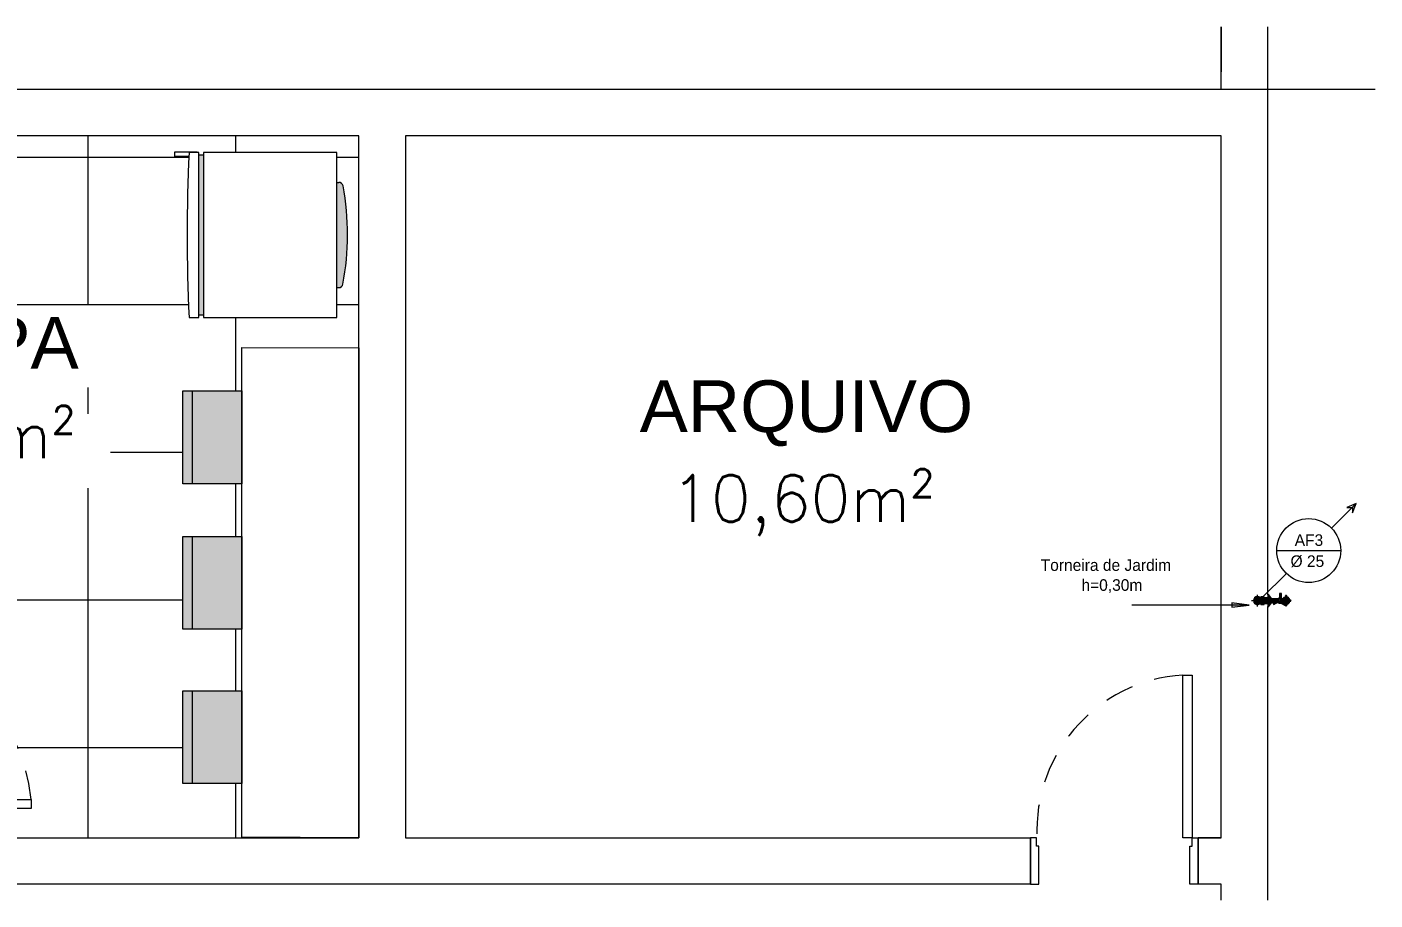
# Model space of a CAD drawing. Header units: metres. Extents: x -0.9 to 62, y -37.3 to 60.
# Drawn here: x 44.78 to 50.58, y 55.88 to 59.64 of the extents above; entities that cross this region are included whole.
import ezdxf

# ---------------------------------------------------------------- set-up
doc = ezdxf.new("R2010")
doc.units = ezdxf.units.M
doc.linetypes.add('IMPORT-HIDDEN2 _2_', pattern=[0.1875, 0.125, -0.0625])
for name, color, linetype, lineweight in [('A-ANNO-NOTE', 7, 'Continuous', 5), ('AL_HACHURA', 7, 'Continuous', 5), ('AL_WC-COZ-AS', 7, 'Continuous', 5), ('ARQ-COTA-50', 7, 'Continuous', 5), ('ARQ-hatch layout', 7, 'Continuous', 5), ('ARQ-MOB', 7, 'Continuous', 5), ('ARQ-PAR', 7, 'Continuous', 5), ('ARQ-POR', 7, 'Continuous', 5), ('ARQ-TEXTO-AMBIENTES-50', 7, 'Continuous', 5), ('ARQ-TEXTO-EQUIPO-50', 7, 'Continuous', 5), ('G-ANNO-TEXT', 7, 'Continuous', 5), ('KIRYA - PISO', 7, 'Continuous', 5), ('P-PIPE', 7, 'Continuous', 5), ('P-PIPE-CNTR', 7, 'Continuous', 5), ('P-SANR-FIXT', 7, 'Continuous', 5)]:
    doc.layers.add(name, color=color, linetype=linetype, lineweight=lineweight)
doc.layers.add('ARQ_1100_BASE_TÉRREO_GARAGEM_dwg', color=7, linetype='Continuous', lineweight=5, true_color=0x767676)
doc.styles.add('Century Gothic_2', font='GOTHIC.TTF', dxfattribs={"height": 0.05})
doc.styles.add('RomanS', font='romans__.ttf', dxfattribs={"height": 0.200498})
doc.styles.add('SansSerif', font='sanss___.ttf', dxfattribs={"height": 0.222776})
pattern_1 = [(0, (-4539.02, -1079.475), (0, 0.635), []), (90, (-4539.02, -1079.475), (-0.635, 4e-17), [])]

# ---------------------------------------------------------------- blocks, each defined once
blk = doc.blocks.new('Celite_One_Torneira de Parede para Tanque e Jardim_B5007CKCR3 - Torneira de parede - B5007CKCR3-3717693-TÉRREO - 02')
at = {"layer": 'P-SANR-FIXT', "true_color": 0xf4f4f4}
for points in [[(53.1203, 57.1468), (53.1203, 57.1968), (53.1158, 57.1968), (53.1158, 57.1468)], [(53.1211, 57.1473), (53.1284, 57.159), (53.1284, 57.1852), (53.1211, 57.1964), (53.1211, 57.1485)], [(53.175, 57.1754), (53.1748, 57.2023), (53.166, 57.2023), (53.1661, 57.1795), (53.1682, 57.1797), (53.1705, 57.1793), (53.1723, 57.1784), (53.1741, 57.1768), (53.1748, 57.1757)], [(53.1978, 57.1912), (53.1978, 57.1912), (53.1975, 57.1924), (53.1967, 57.1933), (53.1955, 57.1936), (53.195, 57.1933), (53.1958, 57.1923), (53.1961, 57.1912), (53.1968, 57.1912)], [(53.1978, 57.1875), (53.1978, 57.1912), (53.1961, 57.1912), (53.1961, 57.1875), (53.1968, 57.1875)], [(53.2087, 57.1718), (53.2087, 57.1718), (53.2087, 57.1743), (53.2107, 57.1746), (53.2099, 57.1782), (53.2064, 57.1834), (53.202, 57.1865), (53.1968, 57.1875), (53.1961, 57.1875), (53.1963, 57.1871), (53.1998, 57.1861), (53.2044, 57.1825), (53.2074, 57.1773), (53.2084, 57.1718)], [(53.1426, 57.1548), (53.1624, 57.1663), (53.1611, 57.168), (53.1606, 57.1693), (53.1602, 57.1708), (53.1601, 57.1719), (53.1606, 57.1745), (53.1611, 57.1759), (53.1381, 57.1625), (53.1425, 57.155)], [(53.168, 57.164), (53.1677, 57.1796), (53.164, 57.1786), (53.1611, 57.1754), (53.1602, 57.1714), (53.1613, 57.1677), (53.164, 57.165), (53.168, 57.164)], [(53.1628, 57.1814), (53.1633, 57.1819), (53.1632, 57.1818)], [(53.168, 57.164), (53.172, 57.1651), (53.1748, 57.1679), (53.1757, 57.1722), (53.1744, 57.1761), (53.1716, 57.1787), (53.168, 57.1796), (53.168, 57.164)], [(53.1909, 57.1505), (53.1953, 57.1584), (53.1755, 57.1695), (53.1747, 57.1677), (53.1727, 57.1655), (53.1701, 57.1643), (53.168, 57.1637), (53.1907, 57.1506)], [(53.1996, 57.1718), (53.2071, 57.1718), (53.206, 57.1773), (53.2035, 57.1815), (53.1996, 57.1846), (53.1958, 57.1861), (53.1911, 57.1861), (53.1865, 57.1842), (53.1828, 57.1806), (53.1855, 57.1803), (53.1857, 57.1805), (53.1912, 57.1803), (53.1938, 57.18), (53.1959, 57.179), (53.1979, 57.177), (53.1992, 57.1739), (53.1996, 57.172)], [(53.195, 57.1576), (53.1958, 57.1576), (53.2003, 57.1593), (53.2042, 57.1632), (53.2063, 57.1669), (53.2071, 57.1718), (53.1996, 57.1716), (53.1987, 57.1682), (53.1973, 57.1659), (53.1954, 57.1643), (53.1923, 57.1633), (53.1874, 57.1629), (53.1953, 57.1582), (53.1951, 57.1578)], [(53.1958, 57.1501), (53.1967, 57.1504), (53.1975, 57.1513), (53.1978, 57.1525), (53.1961, 57.1525), (53.1958, 57.1513), (53.195, 57.1504), (53.195, 57.1501), (53.1954, 57.1501)], [(53.1961, 57.1562), (53.1986, 57.1563), (53.202, 57.1572), (53.2072, 57.1612), (53.2101, 57.166), (53.2106, 57.1694), (53.2086, 57.1695), (53.2086, 57.1718), (53.2084, 57.1718), (53.2072, 57.1658), (53.2036, 57.1603), (53.1986, 57.1571), (53.1963, 57.1566), (53.1961, 57.1562)], [(53.1978, 57.1525), (53.1978, 57.1562), (53.1961, 57.156), (53.1961, 57.1525)], [(53.2111, 57.1743), (53.2113, 57.1746), (53.2111, 57.1746)], [(53.2143, 57.1695), (53.2153, 57.1701), (53.2159, 57.1712), (53.2159, 57.1725), (53.2153, 57.1736), (53.2143, 57.1742), (53.2131, 57.174), (53.214, 57.1731), (53.2143, 57.1718), (53.214, 57.1706), (53.2131, 57.1697), (53.2131, 57.1695), (53.2141, 57.1695)]]:
    blk.add_hatch(color=7, dxfattribs=at).paths.add_polyline_path(points)
h = blk.add_hatch(color=7, dxfattribs=at)
h.paths.add_polyline_path([(53.1207, 57.1488), (53.1205, 57.15), (53.1203, 57.1489)])
h.paths.add_polyline_path([(53.1208, 57.1519), (53.1211, 57.152), (53.1209, 57.1884), (53.1207, 57.1881), (53.1207, 57.1949), (53.1203, 57.1947), (53.1205, 57.1562), (53.1207, 57.1559), (53.1205, 57.155), (53.1203, 57.1549), (53.1205, 57.1519), (53.1206, 57.152), (53.1208, 57.152)])
h.paths.add_polyline_path([(53.1208, 57.1497), (53.1209, 57.1516), (53.1208, 57.1514), (53.1208, 57.1504)])
h = blk.add_hatch(color=7, dxfattribs=at)
h.paths.add_polyline_path([(53.1203, 57.1496), (53.1207, 57.1508), (53.1206, 57.152), (53.1203, 57.1516), (53.1203, 57.1496)])
h.paths.add_polyline_path([(53.1203, 57.153), (53.1205, 57.1536), (53.1203, 57.1533), (53.1203, 57.1531)])
h.paths.add_polyline_path([(53.1208, 57.1544), (53.1205, 57.1562), (53.1203, 57.156), (53.1205, 57.1549), (53.1208, 57.1544)])
h.paths.add_polyline_path([(53.1208, 57.1843), (53.1208, 57.1843), (53.1207, 57.1843)])
h.paths.add_polyline_path([(53.1211, 57.1863), (53.1209, 57.1931), (53.1207, 57.1929), (53.1207, 57.1881), (53.1209, 57.1879), (53.121, 57.1865)])
h = blk.add_hatch(color=7, dxfattribs=at)
h.paths.add_polyline_path([(53.1941, 57.1561), (53.1998, 57.1576), (53.204, 57.1606), (53.2072, 57.1658), (53.2084, 57.1718), (53.2072, 57.1779), (53.2039, 57.1831), (53.199, 57.1865), (53.1933, 57.1877), (53.1872, 57.1861), (53.1829, 57.183), (53.1818, 57.181), (53.183, 57.1811), (53.1835, 57.1815), (53.1868, 57.1844), (53.1911, 57.1861), (53.1959, 57.1861), (53.2003, 57.1844), (53.2039, 57.1811), (53.2063, 57.1768), (53.2069, 57.171), (53.206, 57.1663), (53.2034, 57.1621), (53.2003, 57.1593), (53.1951, 57.1576), (53.195, 57.1576), (53.1943, 57.1564)])
h.paths.add_polyline_path([(53.1828, 57.1806), (53.1826, 57.1808), (53.1826, 57.1806)])
h = blk.add_hatch(color=7, dxfattribs=at)
h.paths.add_polyline_path([(53.1932, 57.1501), (53.195, 57.1504), (53.1958, 57.1513), (53.1961, 57.1525), (53.1961, 57.1562), (53.1939, 57.1558), (53.1917, 57.1516), (53.1923, 57.1507), (53.1931, 57.1501)])
h.paths.add_polyline_path([(53.212, 57.1694), (53.2126, 57.1695), (53.2136, 57.1701), (53.2141, 57.1712), (53.2142, 57.1725), (53.2136, 57.1736), (53.2126, 57.1742), (53.2099, 57.1743), (53.2086, 57.1741), (53.2087, 57.1706), (53.2087, 57.1694), (53.2118, 57.1694)])
h.paths.add_polyline_path([(53.1961, 57.1875), (53.1958, 57.1923), (53.1955, 57.1929), (53.195, 57.1933), (53.1932, 57.1936), (53.1922, 57.1929), (53.1916, 57.1918), (53.1915, 57.1895), (53.1915, 57.1875), (53.1938, 57.1877)])
h = blk.add_hatch(color=7, dxfattribs=at)
h.paths.add_polyline_path([(53.1008, 57.1593), (53.1158, 57.1596), (53.1158, 57.1843), (53.1008, 57.1843), (53.1008, 57.1597)])
h.paths.add_polyline_path([(53.1211, 57.1593), (53.1211, 57.1595), (53.1211, 57.1595)])
h.paths.add_polyline_path([(53.1209, 57.1838), (53.1207, 57.1838), (53.1209, 57.1837)])
h = blk.add_hatch(color=7, dxfattribs=at)
h.paths.add_polyline_path([(53.1831, 57.1718), (53.1996, 57.172), (53.1987, 57.1755), (53.1977, 57.1774), (53.1956, 57.1793), (53.1924, 57.1803), (53.1894, 57.1804), (53.1849, 57.1806), (53.1854, 57.1802), (53.1756, 57.1812), (53.1751, 57.181), (53.1767, 57.1795), (53.1782, 57.1769), (53.1792, 57.1738), (53.1799, 57.1718), (53.1817, 57.1718)])
h.paths.add_polyline_path([(53.1321, 57.1718), (53.154, 57.1718), (53.1566, 57.1734), (53.1574, 57.1762), (53.1594, 57.1797), (53.1605, 57.1807), (53.1613, 57.1815), (53.1284, 57.1817), (53.1284, 57.1718)])
h.paths.add_polyline_path([(53.1766, 57.1792), (53.1761, 57.1798), (53.1763, 57.1795)])
h = blk.add_hatch(color=7, dxfattribs=at)
h.paths.add_polyline_path([(53.1384, 57.162), (53.1381, 57.1627), (53.154, 57.1718), (53.1284, 57.1718), (53.1284, 57.162), (53.1384, 57.162)])
h.paths.add_polyline_path([(53.1551, 57.1621), (53.1613, 57.1623), (53.1586, 57.1641), (53.1551, 57.1621)])
h.paths.add_polyline_path([(53.1871, 57.1631), (53.1916, 57.1633), (53.1938, 57.1637), (53.1961, 57.1649), (53.1981, 57.167), (53.1992, 57.1695), (53.1993, 57.1718), (53.1797, 57.1718), (53.1791, 57.1677), (53.187, 57.1631)])
h = blk.add_hatch(color=7, dxfattribs=at)
h.paths.add_polyline_path([(53.1778, 57.1779), (53.1756, 57.1806), (53.1758, 57.1801), (53.1776, 57.1782)])
h.paths.add_polyline_path([(53.1787, 57.1718), (53.1797, 57.1718), (53.1786, 57.1761), (53.1776, 57.1781), (53.175, 57.1806), (53.175, 57.1794), (53.1773, 57.1768), (53.1787, 57.1719)])
h.paths.add_polyline_path([(53.1565, 57.1733), (53.1579, 57.1741), (53.159, 57.1775), (53.163, 57.1812), (53.166, 57.1821), (53.1657, 57.183), (53.1638, 57.1824), (53.1611, 57.1811), (53.1597, 57.1801), (53.1578, 57.1771), (53.1568, 57.1745), (53.1566, 57.1734)])
h = blk.add_hatch(color=7, dxfattribs=at)
h.paths.add_polyline_path([(53.1786, 57.1718), (53.1786, 57.1721), (53.1772, 57.1772), (53.175, 57.1794), (53.1752, 57.1741), (53.1758, 57.1718), (53.1762, 57.1718)])
h.paths.add_polyline_path([(53.1579, 57.1741), (53.1622, 57.1769), (53.164, 57.1786), (53.166, 57.1794), (53.166, 57.182), (53.1626, 57.1811), (53.1587, 57.1772), (53.158, 57.1745)])
h.paths.add_polyline_path([(53.1748, 57.1758), (53.1737, 57.1773), (53.1747, 57.1758)])
h = blk.add_hatch(color=7, dxfattribs=at)
h.paths.add_polyline_path([(53.1615, 57.1622), (53.1593, 57.164), (53.1603, 57.1631), (53.1613, 57.1623)])
h.paths.add_polyline_path([(53.168, 57.1601), (53.1696, 57.1606), (53.1721, 57.1613), (53.172, 57.1614), (53.1711, 57.162), (53.1676, 57.1612), (53.1624, 57.1628), (53.1601, 57.165), (53.1594, 57.1644), (53.1621, 57.1619), (53.1662, 57.1605), (53.1677, 57.1603)])
h.paths.add_polyline_path([(53.1788, 57.1679), (53.1791, 57.1689), (53.1794, 57.1718), (53.1786, 57.1716), (53.178, 57.1684), (53.1787, 57.1679)])
h = blk.add_hatch(color=7, dxfattribs=at)
h.paths.add_polyline_path([(53.168, 57.1611), (53.1711, 57.162), (53.1665, 57.1644), (53.164, 57.1651), (53.1624, 57.1663), (53.1603, 57.1649), (53.1628, 57.1625), (53.1677, 57.1612)])
h.paths.add_polyline_path([(53.168, 57.164), (53.1701, 57.1643), (53.1701, 57.1645), (53.168, 57.164)])
h.paths.add_polyline_path([(53.172, 57.1651), (53.173, 57.1658), (53.1747, 57.1677), (53.1746, 57.1677), (53.1724, 57.1655)])
h.paths.add_polyline_path([(53.1748, 57.1679), (53.1758, 57.1696), (53.1778, 57.1685), (53.1786, 57.1718), (53.1758, 57.1718), (53.1749, 57.1684)])
h = blk.add_hatch(color=7, dxfattribs=at)
h.paths.add_polyline_path([(53.2069, 57.1606), (53.2087, 57.1632), (53.2084, 57.163), (53.2072, 57.1612)])
h.paths.add_polyline_path([(53.202, 57.1572), (53.2048, 57.1589), (53.203, 57.1579)])
h.paths.add_polyline_path([(53.2101, 57.1658), (53.2111, 57.1694), (53.2107, 57.1691), (53.2101, 57.166)])
h = blk.add_hatch(color=7, dxfattribs=at)
h.paths.add_polyline_path([(53.2111, 57.1743), (53.2107, 57.1764), (53.2104, 57.1763), (53.2108, 57.1743)])
h.paths.add_polyline_path([(53.2095, 57.1789), (53.2084, 57.1812), (53.2075, 57.1821), (53.2094, 57.1791)])
h.paths.add_polyline_path([(53.2069, 57.183), (53.2039, 57.1853), (53.2064, 57.1834)])
at = {"layer": 'P-SANR-FIXT'}
for p, q in [((53.1203, 57.1968), (53.1158, 57.1968)), ((53.1158, 57.1968), (53.1158, 57.1468)), ((53.1203, 57.1968), (53.1211, 57.1964)), ((53.1284, 57.1852), (53.1211, 57.1964)), ((53.166, 57.2023), (53.166, 57.1794)), ((53.175, 57.2023), (53.166, 57.2023)), ((53.175, 57.1754), (53.175, 57.2023)), ((53.1915, 57.1912), (53.1915, 57.1875)), ((53.1915, 57.1875), (53.1926, 57.1875)), ((53.1938, 57.1877), (53.1935, 57.1877)), ((53.1955, 57.1936), (53.1938, 57.1936)), ((53.1963, 57.1877), (53.1955, 57.1877)), ((53.1961, 57.1875), (53.1961, 57.1912)), ((53.1978, 57.1875), (53.1961, 57.1875)), ((53.1978, 57.1912), (53.1978, 57.1875)), ((53.1158, 57.1843), (53.1008, 57.1843)), ((53.1008, 57.1593), (53.1158, 57.1593)), ((53.1158, 57.1468), (53.1203, 57.1468)), ((53.1211, 57.1473), (53.1203, 57.1468)), ((53.1211, 57.1473), (53.1284, 57.1585)), ((53.1284, 57.1852), (53.1284, 57.1585)), ((53.1284, 57.1818), (53.1613, 57.1812)), ((53.1385, 57.1619), (53.1284, 57.1618)), ((53.1613, 57.1761), (53.1381, 57.1626)), ((53.1381, 57.1626), (53.1426, 57.1548)), ((53.1426, 57.1548), (53.1624, 57.1663)), ((53.1615, 57.1622), (53.1551, 57.1621)), ((53.1676, 57.164), (53.1909, 57.1505)), ((53.1954, 57.1583), (53.1756, 57.1698)), ((53.1909, 57.1505), (53.1954, 57.1583)), ((53.1968, 57.1863), (53.1935, 57.1863)), ((53.1938, 57.15), (53.1955, 57.15)), ((53.1948, 57.1574), (53.1968, 57.1574)), ((53.1955, 57.156), (53.1963, 57.156)), ((53.1961, 57.1562), (53.1978, 57.1562)), ((53.1961, 57.1525), (53.1961, 57.1562)), ((53.1978, 57.1562), (53.1978, 57.1525)), ((53.212, 57.1743), (53.2085, 57.1743)), ((53.2085, 57.1694), (53.212, 57.1694)), ((53.2101, 57.1666), (53.211, 57.1694)), ((53.2137, 57.1743), (53.212, 57.1743)), ((53.212, 57.1743), (53.2137, 57.1743)), ((53.212, 57.1694), (53.2137, 57.1694)), ((53.2137, 57.1694), (53.212, 57.1694))]:
    blk.add_line(p, q, dxfattribs=at)
at = {"layer": 'P-SANR-FIXT', "flags": 128}
for points in [[(53.1659, 57.1834), (53.16, 57.1803), (53.1566, 57.1745), (53.1564, 57.1732)], [(53.1593, 57.1645), (53.1633, 57.1611), (53.17, 57.1603), (53.1722, 57.1614)], [(53.1797, 57.1718), (53.1777, 57.1783), (53.175, 57.1806)], [(53.1752, 57.1809), (53.1851, 57.1808), (53.1878, 57.1806), (53.1903, 57.1805), (53.192, 57.1804)], [(53.1787, 57.1679), (53.1793, 57.1691), (53.1797, 57.1718)], [(53.2071, 57.1718), (53.2063, 57.1768), (53.2039, 57.1811), (53.2003, 57.1844), (53.1958, 57.1861), (53.1911, 57.1861), (53.1867, 57.1844), (53.1831, 57.1811), (53.1827, 57.1806)], [(53.192, 57.1633), (53.1892, 57.1631), (53.1872, 57.163)], [(53.1949, 57.1574), (53.1958, 57.1576), (53.2003, 57.1593), (53.2039, 57.1625), (53.2063, 57.1669), (53.2071, 57.1718)], [(53.202, 57.1575), (53.2035, 57.1579), (53.2059, 57.1602)], [(53.2064, 57.183), (53.2045, 57.1851), (53.2024, 57.1859)], [(53.2108, 57.1743), (53.2096, 57.1794), (53.2069, 57.1824)], [(53.2069, 57.1611), (53.209, 57.1632), (53.2098, 57.1658)]]:
    blk.add_lwpolyline(points, dxfattribs=at)
at = {"layer": 'P-SANR-FIXT'}
for start, end in [(90, 270), (270, 90)]:
    blk.add_arc((53.168, 57.1718), 0.00787, start, end, dxfattribs=at)
for centre, major_axis, start_param, end_param in [((53.1935, 57.1718), (0, 0.0159), 4.712458, 7.22615), ((53.1938, 57.1912), (0, 0.00246), 4.712389, 7.853982), ((53.1938, 57.1718), (0, 0.0159), 6.127266, 6.438972), ((53.1955, 57.1718), (0, 0.0159), 0.057577, 0.099235), ((53.1955, 57.1912), (0, 0.00246), 4.712389, 6.544985), ((53.1938, 57.1525), (0, 0.00246), 1.867493, 4.712389), ((53.1938, 57.1718), (0, 0.0159), 3.156616, 3.297379), ((53.1935, 57.1718), (0, 0.0159), 3.185059, 4.71232), ((53.1955, 57.1718), (0, 0.0159), 3.045366, 3.084002), ((53.1955, 57.1525), (0, 0.00246), 2.879793, 4.712389), ((53.1938, 57.1718), (0, 0.0159), 4.712458, 4.868306), ((53.1938, 57.1718), (0, 0.0159), 4.556472, 4.712332), ((53.2068, 57.1718), (0, 0.0055), 5.235988, 5.294737), ((53.2068, 57.1718), (0, 0.0055), 4.120599, 4.18879), ((53.212, 57.1718), (0, 0.00246), 3.141593, 6.283185), ((53.2137, 57.1718), (0, 0.00246), 5.759587, 6.283185), ((53.2137, 57.1718), (0, 0.00246), 3.141593, 3.665191), ((53.2137, 57.1718), (0, 0.00246), 3.69829, 5.726488)]:
    blk.add_ellipse(centre, major_axis=major_axis, ratio=0.939693, start_param=start_param, end_param=end_param, dxfattribs=at)
for points, knots in [([(53.1624, 57.1663), (53.1624, 57.1663), (53.1623, 57.1664), (53.1621, 57.1666), (53.1619, 57.1668), (53.1617, 57.1671), (53.1614, 57.1675), (53.1611, 57.1679), (53.1608, 57.1684), (53.1606, 57.169), (53.1604, 57.1695), (53.1603, 57.1701), (53.1602, 57.1706), (53.1601, 57.1712), (53.1601, 57.1715), (53.1601, 57.1718), (53.1601, 57.1721), (53.1601, 57.1725), (53.1602, 57.1732), (53.1603, 57.1738), (53.1604, 57.1742), (53.1605, 57.1744), (53.1606, 57.1745), (53.1606, 57.1747), (53.1607, 57.1749), (53.1608, 57.1751), (53.1609, 57.1753), (53.161, 57.1755), (53.1611, 57.1756), (53.1611, 57.1757), (53.1612, 57.1758), (53.1613, 57.176), (53.1613, 57.176), (53.1613, 57.1761)], [-1, -1, -1, -1, -0.916667, -0.875, -0.833333, -0.791667, -0.75, -0.708333, -0.666667, -0.611111, -0.583333, -0.555556, -0.5, -0.472222, -0.444444, -0.430556, -0.416667, -0.388889, -0.333333, -0.277778, -0.25, -0.236111, -0.222222, -0.208333, -0.194444, -0.166667, -0.138889, -0.125, -0.111111, -0.097222, -0.083333, -0.055556, 0, 0, 0, 0]), ([(53.168, 57.1797), (53.1682, 57.1797), (53.1686, 57.1797), (53.1692, 57.1796), (53.1696, 57.1795), (53.17, 57.1794), (53.1703, 57.1794), (53.1706, 57.1793), (53.1709, 57.1791), (53.1713, 57.179), (53.1716, 57.1788), (53.1719, 57.1786), (53.1723, 57.1784), (53.1728, 57.1781), (53.1732, 57.1777), (53.1736, 57.1774), (53.1738, 57.1771), (53.174, 57.1768), (53.1742, 57.1767), (53.1743, 57.1765), (53.1744, 57.1763), (53.1746, 57.1762), (53.1747, 57.176), (53.1747, 57.1758), (53.1748, 57.1757), (53.1749, 57.1756), (53.1749, 57.1755), (53.175, 57.1755), (53.175, 57.1754)], [-1, -1, -1, -1, -0.916667, -0.875, -0.833333, -0.791667, -0.770833, -0.75, -0.708333, -0.666667, -0.638889, -0.611111, -0.555556, -0.5, -0.444444, -0.388889, -0.333333, -0.305556, -0.277778, -0.25, -0.222222, -0.194444, -0.166667, -0.138889, -0.111111, -0.083333, -0.055556, 0, 0, 0, 0]), ([(53.1756, 57.1698), (53.1756, 57.1697), (53.1755, 57.1697), (53.1755, 57.1694), (53.1754, 57.1691), (53.1752, 57.1686), (53.1748, 57.1678), (53.1744, 57.1673), (53.1741, 57.1669), (53.1738, 57.1665), (53.1734, 57.1661), (53.173, 57.1658), (53.1727, 57.1655), (53.1724, 57.1653), (53.1721, 57.1651), (53.1718, 57.1649), (53.1714, 57.1648), (53.1711, 57.1646), (53.1707, 57.1644), (53.1701, 57.1643), (53.1695, 57.1641), (53.1689, 57.164), (53.1684, 57.164), (53.1681, 57.164), (53.168, 57.164)], [-1, -1, -1, -1, -0.916667, -0.875, -0.833333, -0.75, -0.666667, -0.611111, -0.583333, -0.555556, -0.5, -0.472222, -0.444444, -0.416667, -0.388889, -0.361111, -0.333333, -0.305556, -0.277778, -0.222222, -0.166667, -0.111111, -0.055556, 0, 0, 0, 0]), ([(53.1996, 57.1718), (53.1996, 57.1728), (53.1992, 57.1748), (53.1979, 57.1775), (53.1957, 57.1794), (53.1932, 57.1804), (53.1915, 57.1804), (53.1908, 57.1803)], [0, 0, 0, 0, 0.1111111, 0.2222222, 0.3333333, 0.4444444, 0.5375278, 0.5375278, 0.5375278, 0.5375278]), ([(53.1914, 57.1633), (53.1919, 57.1632), (53.1934, 57.1633), (53.1957, 57.1642), (53.1979, 57.1662), (53.1992, 57.1688), (53.1996, 57.1708), (53.1996, 57.1718)], [0.4867727, 0.4867727, 0.4867727, 0.4867727, 0.5555556, 0.6666667, 0.7777778, 0.8888889, 1, 1, 1, 1])]:
    blk.add_open_spline(points, degree=3, knots=knots, dxfattribs=at)
for points in [[(53.166, 57.1794), (53.166, 57.1794), (53.1661, 57.1795), (53.1665, 57.1796), (53.1671, 57.1797), (53.1677, 57.1797), (53.168, 57.1797)], [(53.168, 57.164), (53.1678, 57.164), (53.1677, 57.164), (53.1676, 57.164), (53.1676, 57.164)]]:
    blk.add_open_spline(points, degree=3, dxfattribs=at)
blk = doc.blocks.new('Joelho 90 com Bucha de Latao - Agua Fria_Soldavel - MEP - Tigre - Standard-V51-TÉRREO - 02')
at = {"layer": 'P-PIPE', "true_color": 0x009be6}
h = blk.add_hatch(color=142, dxfattribs=at)
h.paths.add_polyline_path([(53.0714, 57.1548), (53.0758, 57.1554), (53.0802, 57.1574), (53.0836, 57.16), (53.0865, 57.1641), (53.0879, 57.168), (53.0883, 57.1726), (53.0876, 57.1767), (53.0854, 57.1812), (53.0828, 57.1843), (53.079, 57.1869), (53.075, 57.1884), (53.071, 57.1888), (53.067, 57.1883), (53.0629, 57.1866), (53.0593, 57.1838), (53.0563, 57.1795), (53.055, 57.1762), (53.0544, 57.1718), (53.055, 57.1674), (53.0574, 57.1624), (53.06, 57.1593), (53.0629, 57.1571), (53.067, 57.1554), (53.0699, 57.155)])
h.paths.add_polyline_path([(53.0714, 57.1593), (53.0682, 57.1598), (53.0644, 57.1616), (53.0626, 57.163), (53.0606, 57.1656), (53.0593, 57.1686), (53.0589, 57.1718), (53.0593, 57.1751), (53.0606, 57.1781), (53.0631, 57.1811), (53.066, 57.183), (53.0688, 57.184), (53.0714, 57.1843), (53.0746, 57.1839), (53.0782, 57.1823), (53.0805, 57.1803), (53.0822, 57.1781), (53.0836, 57.1743), (53.0839, 57.1718), (53.0832, 57.168), (53.0816, 57.1648), (53.0802, 57.163), (53.0776, 57.161), (53.0746, 57.1598)])
for points in [[(53.0867, 57.1789), (53.0865, 57.1882), (53.0857, 57.1854), (53.0859, 57.1806), (53.0863, 57.1798), (53.0866, 57.1792)], [(53.0958, 57.1718), (53.0958, 57.1888), (53.0867, 57.1888), (53.0867, 57.1789), (53.0879, 57.1753), (53.0884, 57.1718)], [(53.0958, 57.1718), (53.0968, 57.1718), (53.0968, 57.1888), (53.0958, 57.1888), (53.0958, 57.1725)], [(53.1008, 57.1718), (53.1008, 57.1888), (53.0968, 57.1888), (53.0968, 57.1718)], [(53.0857, 57.1809), (53.0854, 57.1859), (53.0809, 57.1858), (53.0839, 57.1832), (53.0856, 57.181)], [(53.0857, 57.1578), (53.0854, 57.1624), (53.0828, 57.1593), (53.081, 57.1578), (53.0836, 57.1578)], [(53.0867, 57.1548), (53.0865, 57.1641), (53.0857, 57.1619), (53.0859, 57.1571), (53.0865, 57.1554)], [(53.0958, 57.1548), (53.0958, 57.1718), (53.0884, 57.1718), (53.0876, 57.1669), (53.0867, 57.1641), (53.0867, 57.1548)], [(53.0958, 57.1548), (53.0968, 57.1548), (53.0968, 57.1718), (53.0958, 57.1718), (53.0958, 57.155)], [(53.0968, 57.1548), (53.1008, 57.1548), (53.1008, 57.1718), (53.0968, 57.1718), (53.0968, 57.1554)]]:
    blk.add_hatch(color=142, dxfattribs=at).paths.add_polyline_path(points)
at = {"layer": 'P-PIPE'}
for p, q in [((53.0867, 57.1888), (53.0857, 57.1859)), ((53.0958, 57.1888), (53.0867, 57.1888)), ((53.0867, 57.1888), (53.0867, 57.179)), ((53.0867, 57.179), (53.0867, 57.1888)), ((53.0968, 57.1888), (53.0958, 57.1888)), ((53.1008, 57.1888), (53.0968, 57.1888)), ((53.1008, 57.1718), (53.1008, 57.1888)), ((53.0857, 57.1859), (53.0808, 57.1859)), ((53.0808, 57.1578), (53.0857, 57.1578)), ((53.0857, 57.1859), (53.0857, 57.1809)), ((53.0857, 57.1809), (53.0857, 57.1859)), ((53.0857, 57.1627), (53.0857, 57.1578)), ((53.0857, 57.1578), (53.0857, 57.1627)), ((53.0857, 57.1578), (53.0867, 57.1548)), ((53.0867, 57.1647), (53.0867, 57.1548)), ((53.0867, 57.1548), (53.0867, 57.1647)), ((53.0867, 57.1548), (53.0958, 57.1548)), ((53.0958, 57.1548), (53.0968, 57.1548)), ((53.0968, 57.1548), (53.1008, 57.1548)), ((53.1008, 57.1548), (53.1008, 57.1718))]:
    blk.add_line(p, q, dxfattribs=at)
for start, end in [(0, 180), (96.64518, 102.01984), (77.97496, 83.35326), (180, 0), (156.64466, 162.02068), (197.97932, 203.35534), (137.97323, 143.35273), (216.64727, 222.02677), (257.98016, 263.35482), (276.64674, 282.02504), (36.6457, 42.02157), (317.97843, 323.3543), (17.9767, 23.35378), (336.64622, 342.0233)]:
    blk.add_arc((53.0714, 57.1718), 0.017, start, end, dxfattribs=at)
blk = doc.blocks.new('ARQ_1100_BASE_TÉRREO_GARAGEM_dwg_gel_1p-3723942-TÉRREO - 02')
at = {"layer": 'AL_HACHURA', "true_color": 0xe2e2e2}
h = blk.add_hatch(color=254, dxfattribs=at)
h.paths.add_polyline_path([(0.3463, -0.6379), (0.3463, -0.62), (-0.3437, -0.62), (-0.3437, -0.64), (0.3463, -0.64)])
h.paths.add_polyline_path([(0.2277, -0.0457), (0.2277, -0.0379), (0.2272, -0.0337), (0.2258, -0.0297), (0.2235, -0.0262), (0.2204, -0.0232), (0.2167, -0.0211), (0.2127, -0.0198), (0.1075, -0.005), (0.0014, 0), (-0.1066, -0.005), (-0.21, -0.0193), (-0.2141, -0.0206), (-0.2177, -0.0227), (-0.2208, -0.0257), (-0.2231, -0.0292), (-0.2245, -0.0332), (-0.225, -0.0374), (-0.225, -0.0457), (0.2272, -0.0457)])
at = {"layer": 'AL_WC-COZ-AS', "color": 253, "true_color": 0xaaaaaa}
for p, q in [((-0.225, -0.0457), (-0.225, -0.0374)), ((0.2277, -0.0457), (0.2277, -0.0379))]:
    blk.add_line(p, q, dxfattribs=at)
at = {"layer": 'AL_WC-COZ-AS', "color": 253, "true_color": 0xaaaaaa, "flags": 128}
for points in [[(0.3563, -0.0457), (-0.3537, -0.0457), (-0.3537, -0.62), (0.3563, -0.62)], [(-0.3437, -0.62), (0.3463, -0.62), (0.3463, -0.64), (-0.3437, -0.64)]]:
    blk.add_lwpolyline(points, close=True, dxfattribs=at)
for points in [[(-0.3367, -0.6823), (-0.3367, -0.7424), (-0.3567, -0.7424), (-0.3567, -0.6466), (-0.3537, -0.6466)], [(0.3563, -0.6815), (0.3563, -0.64), (-0.3537, -0.64), (-0.3537, -0.6815)]]:
    blk.add_lwpolyline(points, dxfattribs=at)
at = {"layer": 'AL_WC-COZ-AS', "color": 253, "true_color": 0xaaaaaa}
for centre, radius, start, end in [((0, -1.1498), 1.1498, 79.34054, 100.52224), ((-0.2066, -0.0374), 0.0184, 100.46806, 180), ((0.2093, -0.0379), 0.0184, 360, 79.39543), ((0.0013, 6.7372), 7.4272, 267.26034, 272.73965)]:
    blk.add_arc(centre, radius, start, end, dxfattribs=at)
blk = doc.blocks.new('ARQ_1100_BASE_TÉRREO_GARAGEM_dwg_cadeira 02-3723944-TÉRREO - 02')
at = {"layer": 'ARQ-hatch layout', "true_color": 0xe2e2e2}
for points in [[(3470.7813, 1531.1679), (3470.3813, 1531.1679), (3470.3813, 1530.9546), (3470.7813, 1530.9546)], [(3470.7813, 1530.9146), (3470.7813, 1530.9546), (3470.3813, 1530.9546), (3470.3813, 1530.9146), (3470.6934, 1530.9146)]]:
    blk.add_hatch(color=254, dxfattribs=at).paths.add_polyline_path(points)
at = {"layer": 'ARQ-MOB', "color": 253, "true_color": 0xaaaaaa, "flags": 128}
for points in [[(3470.3813, 1531.1679), (3470.7813, 1531.1679), (3470.7813, 1530.9146), (3470.3813, 1530.9146)], [(3470.3813, 1530.9546), (3470.7813, 1530.9546), (3470.7813, 1530.9146), (3470.3813, 1530.9146)]]:
    blk.add_lwpolyline(points, close=True, dxfattribs=at)
blk = doc.blocks.new('ARQ_1100_BASE_TÉRREO_GARAGEM_dwg-3696053-TÉRREO - 02')
at = {"layer": 'KIRYA - PISO', "true_color": 0xaaaaaa}
h = blk.add_hatch(dxfattribs=at)
h.set_pattern_fill('FP_1', color=253, style=0, pattern_type=2)
h.set_pattern_definition(pattern_1)
h.paths.add_polyline_path([(47.6627, 56.1518), (49.2058, 56.1518), (48.7021, 56.1539), (48.7021, 56.3844), (48.4488, 56.3844), (48.4488, 56.7844), (48.7021, 56.7844), (48.7021, 57.0483), (48.4488, 57.0483), (48.4488, 57.4483), (48.7021, 57.4483), (48.7021, 57.6739), (48.4488, 57.6739), (48.4488, 58.0739), (48.7021, 58.0739), (48.7021, 58.2611), (49.2058, 58.259), (49.2058, 59.1718), (45.7858, 59.1718), (45.7858, 58.4859), (46.3858, 58.4859), (46.3858, 57.2018), (47.0958, 57.2018), (47.0958, 57.0118), (47.144, 57.0056), (47.1916, 56.9964), (47.2386, 56.9843), (47.2847, 56.9692), (47.3298, 56.9513), (47.3738, 56.9307), (47.4163, 56.9073), (47.4573, 56.8814), (47.4966, 56.8529), (47.5341, 56.8221), (47.5696, 56.789), (47.6029, 56.7538), (47.634, 56.7165), (47.6627, 56.6774), (47.689, 56.6365), (47.7126, 56.5942), (47.7336, 56.5504), (47.7518, 56.5054), (47.7671, 56.4594), (47.7796, 56.4125), (47.7891, 56.365), (47.7956, 56.3168), (47.7956, 56.2768), (47.0957, 56.2768), (47.0958, 56.2518), (47.0958, 56.1518), (47.6627, 56.1518)])
h.paths.add_polyline_path([(47.0958, 57.6563), (46.9806, 57.6563), (46.9806, 58.0895), (47.0828, 58.0895), (47.0828, 58.4434), (48.0602, 58.4434), (48.0602, 58.0895), (48.1371, 58.0895), (48.1371, 57.6563), (47.3737, 57.6563)])
h.paths.add_polyline_path([(47.8092, 57.976), (48.0602, 57.976), (48.0602, 58.0895), (47.0828, 58.0895), (47.0828, 57.976), (47.7775, 57.976)])
h.paths.add_polyline_path([(48.4752, 58.39), (48.4734, 58.4434), (48.4677, 58.6209), (48.4677, 58.8608), (48.4744, 59.083), (48.4143, 59.083), (48.4143, 59.103), (48.5101, 59.103), (48.5167, 59.1), (48.5167, 59.09), (48.5367, 59.09), (48.5367, 59.1), (49.111, 59.1), (49.111, 58.9713), (49.1192, 58.9713), (49.1235, 58.9708), (49.1275, 58.9694), (49.131, 58.9671), (49.1339, 58.964), (49.1361, 58.9603), (49.1373, 58.9563), (49.1519, 58.851), (49.1567, 58.7449), (49.1516, 58.6388), (49.1368, 58.5336), (49.1356, 58.5296), (49.1334, 58.5259), (49.1305, 58.5228), (49.1269, 58.5205), (49.123, 58.5191), (49.1187, 58.5186), (49.111, 58.5186), (49.111, 58.39), (48.5367, 58.39), (48.5367, 58.4), (48.5167, 58.4), (48.5167, 58.39), (48.4888, 58.39)])
h.paths.add_polyline_path([(45.965, 58.5265), (45.8092, 58.5265), (45.8092, 59.1235), (46.4622, 59.1235), (46.4622, 58.5265), (46.3275, 58.5265)])
h.paths.add_polyline_path([(45.927, 58.5365), (46.4522, 58.5365), (46.4522, 59.1135), (45.8192, 59.1135), (45.8192, 58.5365), (45.9263, 58.5365)])
h.paths.add_polyline_path([(46.3343, 58.5765), (45.9092, 58.5765), (45.9092, 59.0735), (46.4122, 59.0735), (46.4122, 58.5765), (46.3858, 58.5765)])
h.paths.add_polyline_path([(46.2731, 58.6596), (46.286, 58.6612), (46.298, 58.6661), (46.3084, 58.674), (46.3164, 58.6843), (46.3215, 58.6962), (46.3233, 58.7091), (46.2989, 58.7091), (46.298, 58.7025), (46.2955, 58.6962), (46.2913, 58.6909), (46.286, 58.6868), (46.2798, 58.6842), (46.2731, 58.6833), (46.2731, 58.674)])
h.paths.add_polyline_path([(46.0708, 58.6962), (46.0708, 58.6962), (46.0708, 58.694)])
h.paths.add_polyline_path([(46.0484, 58.6596), (46.0614, 58.6612), (46.0735, 58.6661), (46.0839, 58.6739), (46.092, 58.6842), (46.0971, 58.6962), (46.0989, 58.7091), (46.0743, 58.7091), (46.0734, 58.7025), (46.0708, 58.6962), (46.0667, 58.6909), (46.0614, 58.6868), (46.0551, 58.6842), (46.0484, 58.6833), (46.0484, 58.6739)])
h.paths.add_polyline_path([(45.8414, 58.7001), (45.8413, 58.7001), (45.8395, 58.7005), (45.8377, 58.7015), (45.8361, 58.7031), (45.8347, 58.7052), (45.8335, 58.7079), (45.8326, 58.7109), (45.832, 58.7157), (45.8319, 58.7176), (45.8321, 58.7218), (45.8326, 58.7252), (45.8335, 58.7284), (45.8347, 58.7311), (45.8361, 58.7335), (45.8377, 58.7353), (45.8395, 58.7365), (45.8416, 58.7371), (45.843, 58.737), (45.8445, 58.7366), (45.8462, 58.7354), (45.8479, 58.7333), (45.8488, 58.7319), (45.8416, 58.7001)])
h.paths.add_polyline_path([(45.8499, 58.7368), (45.8496, 58.7369), (45.8499, 58.7369)])
h.paths.add_polyline_path([(45.8476, 58.7001), (45.8453, 58.7003), (45.8435, 58.7005), (45.8453, 58.7015), (45.847, 58.7032), (45.8485, 58.7055), (45.8497, 58.7082), (45.8511, 58.7133), (45.8515, 58.7171), (45.8516, 58.7182), (45.8512, 58.724), (45.8511, 58.7252), (45.8495, 58.7303), (45.8488, 58.7321), (45.85, 58.7368), (45.8517, 58.7358), (45.8531, 58.7346), (45.8546, 58.7326), (45.8558, 58.7301), (45.8568, 58.7272), (45.8574, 58.724), (45.8577, 58.7207), (45.8574, 58.7144), (45.8573, 58.7139), (45.8567, 58.7107), (45.8557, 58.7077), (45.8544, 58.7051), (45.853, 58.703), (45.8504, 58.7009), (45.8496, 58.7005), (45.8477, 58.7001)])
h.paths.add_polyline_path([(45.8414, 58.7751), (45.8407, 58.7752), (45.8389, 58.7758), (45.8372, 58.777), (45.8357, 58.7788), (45.8343, 58.7811), (45.8332, 58.7839), (45.8324, 58.7871), (45.832, 58.7907), (45.8319, 58.7926), (45.8321, 58.7968), (45.8326, 58.8003), (45.8335, 58.8034), (45.8349, 58.8066), (45.8361, 58.8085), (45.8377, 58.8103), (45.8395, 58.8115), (45.8416, 58.8121), (45.843, 58.812), (45.8445, 58.8116), (45.8462, 58.8104), (45.8479, 58.8083), (45.8488, 58.8069), (45.8416, 58.7751)])
h.paths.add_polyline_path([(45.8499, 58.8119), (45.8496, 58.812), (45.8499, 58.8119)])
h.paths.add_polyline_path([(45.8476, 58.7751), (45.8453, 58.7753), (45.8435, 58.7755), (45.8453, 58.7766), (45.8477, 58.7794), (45.8485, 58.7805), (45.8497, 58.7832), (45.8511, 58.7884), (45.8515, 58.7922), (45.8516, 58.7932), (45.8515, 58.7968), (45.8511, 58.8002), (45.8499, 58.8043), (45.8488, 58.8071), (45.85, 58.8118), (45.8517, 58.8109), (45.8531, 58.8096), (45.8546, 58.8076), (45.8558, 58.8051), (45.8568, 58.8022), (45.8574, 58.7991), (45.8577, 58.7957), (45.8574, 58.7894), (45.8573, 58.7889), (45.8567, 58.7857), (45.8557, 58.7827), (45.8544, 58.7802), (45.853, 58.778), (45.8507, 58.7761), (45.8496, 58.7755), (45.8477, 58.7751)])
h.paths.add_polyline_path([(45.8414, 58.8493), (45.8407, 58.8494), (45.8389, 58.85), (45.8372, 58.8512), (45.8357, 58.853), (45.8343, 58.8553), (45.8332, 58.8581), (45.8324, 58.8613), (45.832, 58.865), (45.8319, 58.8668), (45.832, 58.8703), (45.8327, 58.8748), (45.8333, 58.877), (45.8343, 58.8797), (45.8357, 58.8821), (45.8372, 58.8841), (45.8389, 58.8855), (45.8416, 58.8863), (45.8433, 58.8861), (45.8445, 58.8858), (45.8462, 58.8846), (45.8484, 58.8818), (45.8488, 58.8811), (45.8416, 58.8493)])
h.paths.add_polyline_path([(45.8499, 58.8861), (45.8497, 58.8861), (45.8499, 58.8861)])
h.paths.add_polyline_path([(45.8476, 58.8493), (45.8453, 58.8495), (45.8435, 58.8497), (45.8453, 58.8508), (45.8477, 58.8536), (45.8485, 58.8547), (45.8497, 58.8574), (45.8511, 58.8626), (45.8515, 58.8664), (45.8516, 58.8674), (45.8515, 58.871), (45.8511, 58.8744), (45.8499, 58.8786), (45.8488, 58.8813), (45.85, 58.886), (45.852, 58.8849), (45.8536, 58.8831), (45.8551, 58.8808), (45.8563, 58.8777), (45.8568, 58.8765), (45.8574, 58.8733), (45.8577, 58.8699), (45.8574, 58.8636), (45.8573, 58.8631), (45.8567, 58.8599), (45.8557, 58.8569), (45.8544, 58.8544), (45.853, 58.8523), (45.8507, 58.8503), (45.8496, 58.8497), (45.8477, 58.8493)])
h.paths.add_polyline_path([(46.2749, 58.8947), (46.2879, 58.8963), (46.2999, 58.9012), (46.3103, 58.9091), (46.3183, 58.9194), (46.3234, 58.9314), (46.3252, 58.9442), (46.3008, 58.9442), (46.2999, 58.9376), (46.2973, 58.9313), (46.2932, 58.926), (46.2879, 58.9219), (46.2816, 58.9193), (46.2749, 58.9184), (46.2749, 58.9091)])
h.paths.add_polyline_path([(46.0727, 58.9313), (46.0727, 58.9313), (46.0727, 58.9291)])
h.paths.add_polyline_path([(46.0503, 58.8947), (46.0633, 58.8963), (46.0754, 58.9012), (46.0858, 58.909), (46.0938, 58.9193), (46.099, 58.9313), (46.1008, 58.9442), (46.0762, 58.9442), (46.0753, 58.9376), (46.0727, 58.9313), (46.0686, 58.926), (46.0632, 58.9219), (46.057, 58.9193), (46.0503, 58.9184), (46.0503, 58.909)])
h.paths.add_polyline_path([(45.8421, 58.9284), (45.8407, 58.9286), (45.8401, 58.9288), (45.8384, 58.9298), (45.8368, 58.9314), (45.8353, 58.9335), (45.8339, 58.9372), (45.8331, 58.9404), (45.8326, 58.944), (45.8325, 58.9459), (45.8326, 58.9493), (45.8331, 58.9527), (45.8339, 58.9559), (45.835, 58.9588), (45.8363, 58.9612), (45.8379, 58.9632), (45.8396, 58.9645), (45.8414, 58.9653), (45.844, 58.9652), (45.8451, 58.9649), (45.8469, 58.9637), (45.8486, 58.9617), (45.8494, 58.9602), (45.8422, 58.9284)])
h.paths.add_polyline_path([(45.8506, 58.9651), (45.8504, 58.9652), (45.8506, 58.9652)])
h.paths.add_polyline_path([(45.8482, 58.9284), (45.8457, 58.9286), (45.8441, 58.9288), (45.8459, 58.9298), (45.8481, 58.9322), (45.8491, 58.9338), (45.8506, 58.9373), (45.8517, 58.9417), (45.8522, 58.9454), (45.8523, 58.9465), (45.8522, 58.9502), (45.8517, 58.9535), (45.8506, 58.9576), (45.8495, 58.9604), (45.8507, 58.9651), (45.8522, 58.9644), (45.8538, 58.9629), (45.8552, 58.9609), (45.8565, 58.9584), (45.8577, 58.9541), (45.8581, 58.9524), (45.8584, 58.949), (45.8584, 58.9456), (45.8577, 58.9407), (45.8568, 58.9372), (45.8558, 58.9349), (45.8546, 58.9327), (45.8531, 58.9309), (45.8513, 58.9294), (45.8493, 58.9286), (45.8484, 58.9284)])
h = blk.add_hatch(dxfattribs=at)
h.set_pattern_fill('FP_1', color=253, style=0, pattern_type=2)
h.set_pattern_definition(pattern_1)
h.paths.add_polyline_path([(47.5696, 56.3168), (47.7956, 56.3168), (47.7891, 56.365), (47.7796, 56.4125), (47.7671, 56.4594), (47.7517, 56.5054), (47.7336, 56.5504), (47.7126, 56.5942), (47.689, 56.6366), (47.6627, 56.6774), (47.634, 56.7165), (47.6029, 56.7538), (47.5696, 56.789), (47.5334, 56.8227), (47.4966, 56.853), (47.4573, 56.8814), (47.4163, 56.9074), (47.3737, 56.9307), (47.3298, 56.9513), (47.2847, 56.9692), (47.2386, 56.9843), (47.1916, 56.9964), (47.144, 57.0056), (47.0958, 57.0118), (47.0958, 56.3168), (47.5696, 56.3168)])
at = {"layer": 'ARQ-COTA-50', "color": 253, "true_color": 0xaaaaaa, "flags": 128}
blk.add_lwpolyline([(52.9158, 59.6401), (52.9158, 59.4468)], close=True, dxfattribs=at)
at = {"layer": 'ARQ-MOB', "color": 253, "true_color": 0xaaaaaa, "flags": 128}
blk.add_lwpolyline([(49.2058, 56.1518), (48.7021, 56.1539), (48.7021, 58.2611), (49.2058, 58.259)], close=True, dxfattribs=at)
at = {"layer": 'ARQ-PAR', "color": 253, "true_color": 0xaaaaaa}
for p, q in [((52.9158, 59.3718), (52.9158, 59.6401)), ((53.1158, 57.1968), (53.1158, 59.6401)), ((53.1158, 55.8835), (53.1158, 57.1468)), ((52.9158, 55.9518), (52.8158, 55.9518))]:
    blk.add_line(p, q, dxfattribs=at)
at = {"layer": 'ARQ-PAR', "color": 253, "true_color": 0xaaaaaa, "flags": 128}
for points in [[(42.5858, 59.3718), (53.1158, 59.3718), (53.5774, 59.3718)], [(47.0958, 56.2518), (46.9458, 56.2518), (46.9458, 56.1518), (46.9458, 56.2518), (47.0958, 56.2518), (47.0958, 56.1518), (49.2058, 56.1518), (49.2058, 59.1718), (45.7858, 59.1718), (45.7858, 57.8903)], [(52.9158, 56.1518), (52.8158, 56.1518), (52.9158, 56.1518), (52.9158, 59.1718), (49.4058, 59.1718), (49.4058, 56.1518), (52.0958, 56.1518), (52.0958, 55.9518), (52.0958, 56.1518), (52.0958, 55.9518), (46.6058, 55.9518), (46.6058, 56.1518), (46.9458, 56.1518)], [(52.9158, 55.8835), (52.9158, 55.9518), (52.8158, 55.9518), (52.8158, 56.1518), (52.9158, 56.1518), (52.8158, 56.1518), (52.8158, 55.9518), (52.8158, 56.1518)]]:
    blk.add_lwpolyline(points, dxfattribs=at)
at = {"layer": 'ARQ-POR', "color": 253, "true_color": 0xaaaaaa, "flags": 128}
for points in [[(52.7508, 56.8517), (52.7908, 56.8517), (52.7908, 56.1518), (52.7508, 56.1518), (52.7508, 56.8517)], [(47.7956, 56.3168), (47.7956, 56.2768), (47.0958, 56.2768), (47.0958, 56.3168), (47.7956, 56.3168)], [(52.1308, 55.9518), (52.1308, 56.1159), (52.1208, 56.1159), (52.1208, 56.1518), (52.1108, 56.1518), (52.0958, 56.1518), (52.0958, 55.9518), (52.1308, 55.9518)], [(52.7808, 55.9518), (52.7808, 56.116), (52.7908, 56.116), (52.7908, 56.1517), (52.8008, 56.1518), (52.8158, 56.1518), (52.8158, 55.9518), (52.7808, 55.9518)]]:
    blk.add_lwpolyline(points, dxfattribs=at)
at = {"layer": 'ARQ-POR', "color": 253, "linetype": 'IMPORT-HIDDEN2 _2_', "true_color": 0xaaaaaa}
for centre, radius, start, end in [((47.0201, 56.2357), 0.7798, 5.9705, 84.42609), ((52.7924, 56.183), 0.6699, 93.55419, 185.7536)]:
    blk.add_arc(centre, radius, start, end, dxfattribs=at)
at = {"rotation": 269.9999999999996}
for name, p in [('ARQ_1100_BASE_TÉRREO_GARAGEM_dwg_gel_1p-3723942-TÉRREO - 02', (49.1567, 58.7463)), ('ARQ_1100_BASE_TÉRREO_GARAGEM_dwg_cadeira 02-3723944-TÉRREO - 02', (-1482.4658, 3528.4552)), ('ARQ_1100_BASE_TÉRREO_GARAGEM_dwg_cadeira 02-3723944-TÉRREO - 02', (-1482.4658, 3527.8296)), ('ARQ_1100_BASE_TÉRREO_GARAGEM_dwg_cadeira 02-3723944-TÉRREO - 02', (-1482.4658, 3527.1656))]:
    blk.add_blockref(name, p, dxfattribs=at)
at = {"layer": 'ARQ-TEXTO-AMBIENTES-50', "char_height": 0.22278, "attachment_point": 3, "line_spacing_factor": 0.957023, "style": 'SansSerif'}
for s, insert, width in [('COPA', (48.0002, 58.3926), 1.029045), ('ARQUIVO', (51.8486, 58.1196), 1.674789)]:
    blk.add_mtext(s, dxfattribs=dict(at, insert=insert, width=width))
at = {"layer": 'ARQ-TEXTO-EQUIPO-50', "char_height": 0.2005, "attachment_point": 1, "line_spacing_factor": 0.983083, "style": 'RomanS'}
for s, insert, width in [('8,95m²', (47.0242, 57.9849), 1.287784), ('10,60m²', (50.5478, 57.7119), 1.519927)]:
    blk.add_mtext(s, dxfattribs=dict(at, insert=insert, width=width))
blk = doc.blocks.new('Marcador de Tubulação Circular Century 2 - Sobe-874581-TÉRREO - 02')
at = {"layer": 'A-ANNO-NOTE'}
for p, q in [((0.01146, 0.00683), (0.00722, 0.00259)), ((0.01146, 0.00683), (0.00984, 0.00617)), ((0.00984, 0.00617), (0.0108, 0.00617)), ((0.0108, 0.00521), (0.01146, 0.00683)), ((0.0108, 0.00617), (0.0108, 0.00521)), ((-0.00221, -0.00127), (0.00879, -0.00127)), ((-0.00479, -0.00942), (-0.00056, -0.00519))]:
    blk.add_line(p, q, dxfattribs=at)
blk.add_circle((0.00329, -0.00127), 0.0055, dxfattribs=at)

msp = doc.modelspace()

# ---------------------------------------------------------------- hatches: boundary and pattern name
at = {"layer": 'G-ANNO-TEXT'}
msp.add_hatch(color=256, dxfattribs=at).paths.add_polyline_path([(50.0404, 57.1529), (49.9654, 57.1627), (49.9654, 57.143)])
at = {"layer": 'P-PIPE', "true_color": 0x00ffff}
msp.add_hatch(color=4, dxfattribs=at).paths.add_polyline_path([(50.0753, 57.1593), (50.0786, 57.1598), (50.0816, 57.161), (50.0842, 57.163), (50.0861, 57.1656), (50.0875, 57.169), (50.0877, 57.1728), (50.0874, 57.1751), (50.0861, 57.1781), (50.0842, 57.1807), (50.0808, 57.183), (50.0779, 57.184), (50.0753, 57.1843), (50.0721, 57.1839), (50.0691, 57.1827), (50.0665, 57.1807), (50.0645, 57.1781), (50.0632, 57.1748), (50.0628, 57.1716), (50.0634, 57.1682), (50.0645, 57.1656), (50.0665, 57.163), (50.0691, 57.161), (50.0721, 57.1598)])

# ---------------------------------------------------------------- linework, layer by layer
at = {"layer": 'G-ANNO-TEXT'}
for p, q in [((49.8354, 57.1529), (49.5343, 57.1529)), ((50.0404, 57.1529), (49.8354, 57.1529)), ((50.0404, 57.1529), (49.9654, 57.1627)), ((49.9654, 57.1627), (49.9654, 57.143)), ((49.9654, 57.143), (50.0404, 57.1529))]:
    msp.add_line(p, q, dxfattribs=at)
at = {"layer": 'P-PIPE'}
for start, end in [(90, 180), (180, 270), (0, 90), (270, 0)]:
    msp.add_arc((50.0753, 57.1718), 0.0125, start, end, dxfattribs=at)
at = {"layer": 'P-PIPE-CNTR'}
for p, q in [((50.0753, 57.1468), (50.0753, 57.1968)), ((50.0503, 57.1718), (50.1003, 57.1718))]:
    msp.add_line(p, q, dxfattribs=at)

# ---------------------------------------------------------------- block references
at = {"layer": 'A-ANNO-NOTE', "xscale": 25, "yscale": 25, "zscale": 25}
msp.add_blockref('Marcador de Tubulação Circular Century 2 - Sobe-874581-TÉRREO - 02', (50.2138, 57.4189), dxfattribs=at)
at = {"layer": 'ARQ_1100_BASE_TÉRREO_GARAGEM_dwg', "color": 253, "true_color": 0xaaaaaa}
msp.add_blockref('ARQ_1100_BASE_TÉRREO_GARAGEM_dwg-3696053-TÉRREO - 02', (-2.9961, 0), dxfattribs=at)
at = {"layer": 'P-PIPE'}
msp.add_blockref('Joelho 90 com Bucha de Latao - Agua Fria_Soldavel - MEP - Tigre - Standard-V51-TÉRREO - 02', (-2.9961, 0), dxfattribs=at)
at = {"layer": 'P-SANR-FIXT'}
msp.add_blockref('Celite_One_Torneira de Parede para Tanque e Jardim_B5007CKCR3 - Torneira de parede - B5007CKCR3-3717693-TÉRREO - 02', (-2.9961, 0), dxfattribs=at)

# ---------------------------------------------------------------- texts
at = {"layer": 'A-ANNO-NOTE', "char_height": 0.05, "attachment_point": 1, "style": 'Century Gothic_2'}
for s, insert, width in [('AF3', (50.2357, 57.4572), 0.148312), ('Ø 25', (50.2178, 57.3666), 0.194409)]:
    msp.add_mtext(s, dxfattribs=dict(at, insert=insert, width=width))
at = {"layer": 'G-ANNO-TEXT', "char_height": 0.05, "attachment_point": 1, "style": 'Century Gothic_2'}
for s, insert, width in [('Torneira de Jardim', (49.1429, 57.3498), 0.775633), ('h=0,30m ', (49.3182, 57.2639), 0.376793)]:
    msp.add_mtext(s, dxfattribs=dict(at, insert=insert, width=width))

doc.saveas('drawing.dxf')
